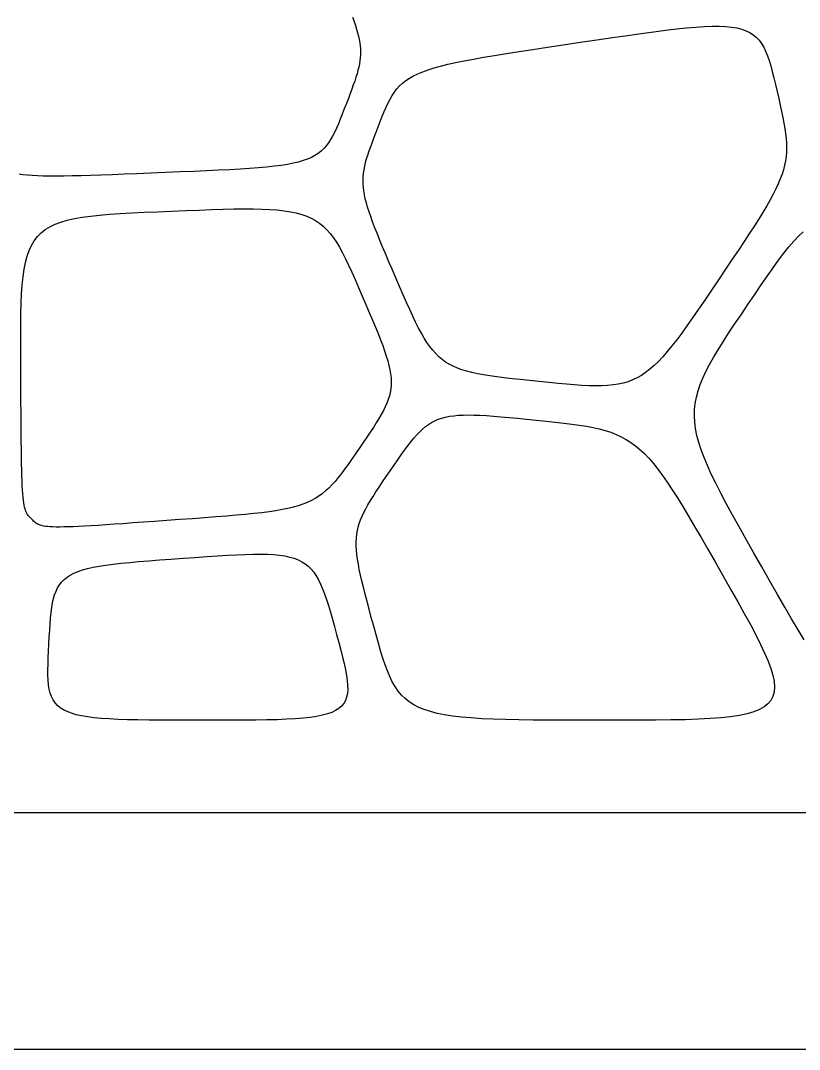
# Model space of a CAD drawing. Header units: millimetres. Extents: x 0 to 2400, y 0 to 1000.
# Drawn here: x 1495.2 to 1824.4, y 0 to 434.8 of the extents above; entities that cross this region are included whole.
import ezdxf

# ---------------------------------------------------------------- set-up
doc = ezdxf.new("R2010")
doc.units = ezdxf.units.MM

msp = doc.modelspace()

# ---------------------------------------------------------------- linework, layer by layer
at = {"layer": '42'}
for p, q in [((1635.61, 436.273), (1636.24, 434.482)), ((1636.24, 434.482), (1636.8, 432.793)), ((1636.8, 432.793), (1637.29, 431.193)), ((1637.29, 431.193), (1637.72, 429.673)), ((1637.72, 429.673), (1638.08, 428.223)), ((1638.08, 428.223), (1638.38, 426.83)), ((1638.38, 426.83), (1638.61, 425.486)), ((1638.61, 425.486), (1638.78, 424.18)), ((1638.78, 424.18), (1638.89, 422.901)), ((1638.89, 422.901), (1638.93, 421.638)), ((1638.67, 417.844), (1638.45, 416.542)), ((1638.82, 419.12), (1638.67, 417.844)), ((1638.9, 420.381), (1638.82, 419.12)), ((1638.93, 421.638), (1638.9, 420.381)), ((1637.84, 413.821), (1637.45, 412.38)), ((1638.18, 415.205), (1637.84, 413.821)), ((1638.45, 416.542), (1638.18, 415.205)), ((1636.47, 409.285), (1635.89, 407.61)), ((1636.99, 410.872), (1636.47, 409.285)), ((1637.45, 412.38), (1636.99, 410.872)), ((1635.25, 405.836), (1634.55, 403.953)), ((1635.89, 407.61), (1635.25, 405.836)), ((1633.79, 401.949), (1632.97, 399.815)), ((1634.55, 403.953), (1633.79, 401.949)), ((1632.09, 397.54), (1631.21, 395.266)), ((1632.97, 399.815), (1632.09, 397.54)), ((1630.37, 393.138), (1629.57, 391.151)), ((1631.21, 395.266), (1630.37, 393.138)), ((1627.97, 387.576), (1627.15, 385.978)), ((1628.77, 389.298), (1627.97, 387.576)), ((1629.57, 391.151), (1628.77, 389.298)), ((1625.41, 383.134), (1624.45, 381.877)), ((1626.31, 384.5), (1625.41, 383.134)), ((1627.15, 385.978), (1626.31, 384.5)), ((1621.03, 378.7), (1619.67, 377.821)), ((1622.28, 379.665), (1621.03, 378.7)), ((1623.41, 380.723), (1622.28, 379.665)), ((1624.45, 381.877), (1623.41, 380.723)), ((1608, 374.058), (1605.34, 373.632)), ((1610.44, 374.532), (1608, 374.058)), ((1612.65, 375.06), (1610.44, 374.532)), ((1614.67, 375.648), (1612.65, 375.06)), ((1616.5, 376.3), (1614.67, 375.648)), ((1618.16, 377.023), (1616.5, 376.3)), ((1619.67, 377.821), (1618.16, 377.023)), ((1496.27, 369.634), (1494.58, 369.86)), ((1498.12, 369.448), (1496.27, 369.634)), ((1533.94, 369.701), (1529.23, 369.533)), ((1539, 369.892), (1533.94, 369.701)), ((1544.43, 370.105), (1539, 369.892)), ((1550.24, 370.337), (1544.43, 370.105)), ((1556.45, 370.588), (1550.24, 370.337)), ((1562.66, 370.84), (1556.45, 370.588)), ((1568.47, 371.08), (1562.66, 370.84)), ((1573.89, 371.315), (1568.47, 371.08)), ((1578.95, 371.549), (1573.89, 371.315)), ((1583.66, 371.788), (1578.95, 371.549)), ((1588.03, 372.038), (1583.66, 371.788)), ((1592.07, 372.303), (1588.03, 372.038)), ((1595.81, 372.59), (1592.07, 372.303)), ((1599.26, 372.903), (1595.81, 372.59)), ((1602.43, 373.249), (1599.26, 372.903)), ((1605.34, 373.632), (1602.43, 373.249)), ((1500.16, 369.303), (1498.12, 369.448)), ((1502.39, 369.196), (1500.16, 369.303)), ((1504.84, 369.125), (1502.39, 369.196)), ((1507.51, 369.09), (1504.84, 369.125)), ((1510.43, 369.089), (1507.51, 369.09)), ((1513.61, 369.12), (1510.43, 369.089)), ((1517.07, 369.181), (1513.61, 369.12)), ((1520.81, 369.271), (1517.07, 369.181)), ((1524.86, 369.389), (1520.81, 369.271)), ((1529.23, 369.533), (1524.86, 369.389))]:
    msp.add_line(p, q, dxfattribs=at)
at = {"layer": '43'}
for p, q in [((1524.79, 352.203), (1528.66, 352.622)), ((1528.66, 352.622), (1532.85, 352.98)), ((1532.85, 352.98), (1537.38, 353.289)), ((1537.38, 353.289), (1542.26, 353.563)), ((1542.26, 353.563), (1547.49, 353.813)), ((1547.49, 353.813), (1553.1, 354.055)), ((1553.1, 354.055), (1559.1, 354.299)), ((1559.1, 354.299), (1565.1, 354.54)), ((1565.1, 354.54), (1570.71, 354.758)), ((1570.71, 354.758), (1575.96, 354.945)), ((1575.96, 354.945), (1580.86, 355.094)), ((1580.86, 355.094), (1585.42, 355.199)), ((1585.42, 355.199), (1589.66, 355.251)), ((1589.66, 355.251), (1593.6, 355.243)), ((1593.6, 355.243), (1597.25, 355.168)), ((1597.25, 355.168), (1600.64, 355.02)), ((1600.64, 355.02), (1603.77, 354.791)), ((1603.77, 354.791), (1606.66, 354.473)), ((1606.66, 354.473), (1609.34, 354.059)), ((1609.34, 354.059), (1611.8, 353.542)), ((1611.8, 353.542), (1614.08, 352.915)), ((1614.08, 352.915), (1616.19, 352.171)), ((1507.64, 347.674), (1509.84, 348.733)), ((1509.84, 348.733), (1512.29, 349.654)), ((1512.29, 349.654), (1515, 350.448)), ((1515, 350.448), (1517.97, 351.129)), ((1517.97, 351.129), (1521.24, 351.71)), ((1521.24, 351.71), (1524.79, 352.203)), ((1616.19, 352.171), (1618.14, 351.303)), ((1618.14, 351.303), (1619.94, 350.302)), ((1619.94, 350.302), (1621.63, 349.162)), ((1621.63, 349.162), (1623.21, 347.877)), ((1623.21, 347.877), (1624.69, 346.437)), ((1501.03, 341.788), (1502.38, 343.533)), ((1502.38, 343.533), (1503.92, 345.087)), ((1503.92, 345.087), (1505.67, 346.463)), ((1505.67, 346.463), (1507.64, 347.674)), ((1624.69, 346.437), (1626.11, 344.837)), ((1626.11, 344.837), (1627.46, 343.069)), ((1498.86, 337.675), (1499.86, 339.84)), ((1499.86, 339.84), (1501.03, 341.788)), ((1627.46, 343.069), (1628.77, 341.126)), ((1628.77, 341.126), (1630.05, 339)), ((1497.32, 332.643), (1498.02, 335.28)), ((1498.02, 335.28), (1498.86, 337.675)), ((1630.05, 339), (1631.32, 336.685)), ((1631.32, 336.685), (1632.6, 334.172)), ((1496.75, 329.751), (1497.32, 332.643)), ((1632.6, 334.172), (1633.9, 331.456)), ((1633.9, 331.456), (1635.24, 328.528)), ((1495.95, 323.148), (1496.29, 326.59)), ((1496.29, 326.59), (1496.75, 329.751)), ((1635.24, 328.528), (1636.63, 325.382)), ((1495.69, 319.412), (1495.95, 323.148)), ((1636.63, 325.382), (1638.1, 322.01)), ((1638.1, 322.01), (1639.65, 318.404)), ((1495.51, 315.368), (1495.69, 319.412)), ((1639.65, 318.404), (1641.2, 314.798)), ((1495.4, 311.005), (1495.51, 315.368)), ((1641.2, 314.798), (1642.64, 311.42)), ((1495.34, 306.309), (1495.4, 311.005)), ((1642.64, 311.42), (1643.98, 308.255)), ((1495.32, 301.266), (1495.34, 306.309)), ((1643.98, 308.255), (1645.22, 305.292)), ((1645.22, 305.292), (1646.35, 302.517)), ((1495.33, 295.865), (1495.32, 301.266)), ((1646.35, 302.517), (1647.38, 299.918)), ((1495.35, 290.092), (1495.33, 295.865)), ((1647.38, 299.918), (1648.3, 297.481)), ((1648.3, 297.481), (1649.12, 295.194)), ((1649.12, 295.194), (1649.84, 293.043)), ((1649.84, 293.043), (1650.44, 291.015)), ((1495.37, 284.319), (1495.35, 290.092)), ((1650.44, 291.015), (1650.95, 289.099)), ((1650.95, 289.099), (1651.34, 287.28)), ((1651.34, 287.28), (1651.63, 285.545)), ((1495.4, 278.917), (1495.37, 284.319)), ((1651.63, 285.545), (1651.82, 283.882)), ((1651.82, 283.882), (1651.89, 282.278)), ((1495.42, 273.874), (1495.4, 278.917)), ((1651.72, 279.194), (1651.48, 277.688)), ((1651.86, 280.72), (1651.72, 279.194)), ((1651.89, 282.278), (1651.86, 280.72)), ((1650.66, 274.684), (1650.09, 273.16)), ((1651.13, 276.189), (1650.66, 274.684)), ((1651.48, 277.688), (1651.13, 276.189)), ((1495.45, 269.175), (1495.42, 273.874)), ((1648.63, 270.002), (1647.73, 268.343)), ((1649.42, 271.603), (1648.63, 270.002)), ((1650.09, 273.16), (1649.42, 271.603)), ((1495.47, 264.808), (1495.45, 269.175)), ((1646.73, 266.612), (1645.61, 264.798)), ((1647.73, 268.343), (1646.73, 266.612)), ((1495.5, 260.759), (1495.47, 264.808)), ((1644.39, 262.887), (1643.05, 260.865)), ((1645.61, 264.798), (1644.39, 262.887)), ((1495.54, 257.015), (1495.5, 260.759)), ((1495.58, 253.563), (1495.54, 257.015)), ((1641.61, 258.721), (1640.05, 256.442)), ((1643.05, 260.865), (1641.61, 258.721)), ((1495.62, 250.389), (1495.58, 253.563)), ((1638.39, 254.013), (1636.72, 251.585)), ((1640.05, 256.442), (1638.39, 254.013)), ((1495.67, 247.481), (1495.62, 250.389)), ((1635.14, 249.314), (1633.65, 247.191)), ((1636.72, 251.585), (1635.14, 249.314)), ((1495.73, 244.824), (1495.67, 247.481)), ((1495.8, 242.405), (1495.73, 244.824)), ((1632.22, 245.213), (1630.85, 243.372)), ((1633.65, 247.191), (1632.22, 245.213)), ((1495.88, 240.212), (1495.8, 242.405)), ((1495.97, 238.231), (1495.88, 240.212)), ((1628.18, 240.078), (1626.86, 238.613)), ((1629.5, 241.662), (1628.18, 240.078)), ((1630.85, 243.372), (1629.5, 241.662)), ((1496.07, 236.448), (1495.97, 238.231)), ((1496.18, 234.85), (1496.07, 236.448)), ((1496.3, 233.425), (1496.18, 234.85)), ((1622.77, 234.873), (1621.32, 233.825)), ((1624.17, 236.017), (1622.77, 234.873)), ((1625.53, 237.261), (1624.17, 236.017)), ((1626.86, 238.613), (1625.53, 237.261)), ((1496.44, 232.158), (1496.3, 233.425)), ((1496.6, 231.037), (1496.44, 232.158)), ((1496.77, 230.048), (1496.6, 231.037)), ((1614.61, 230.461), (1612.64, 229.797)), ((1616.45, 231.19), (1614.61, 230.461)), ((1618.17, 231.989), (1616.45, 231.19)), ((1619.79, 232.866), (1618.17, 231.989)), ((1621.32, 233.825), (1619.79, 232.866)), ((1496.95, 229.178), (1496.77, 230.048)), ((1497.16, 228.413), (1496.95, 229.178)), ((1497.38, 227.741), (1497.16, 228.413)), ((1497.62, 227.148), (1497.38, 227.741)), ((1497.89, 226.62), (1497.62, 227.148)), ((1498.17, 226.145), (1497.89, 226.62)), ((1498.48, 225.708), (1498.17, 226.145)), ((1593.82, 226.453), (1590.23, 226.089)), ((1597.15, 226.834), (1593.82, 226.453)), ((1600.25, 227.237), (1597.15, 226.834)), ((1603.12, 227.668), (1600.25, 227.237)), ((1605.77, 228.133), (1603.12, 227.668)), ((1608.24, 228.639), (1605.77, 228.133)), ((1610.52, 229.192), (1608.24, 228.639)), ((1612.64, 229.797), (1610.52, 229.192)), ((1498.81, 225.298), (1498.48, 225.708)), ((1499.17, 224.9), (1498.81, 225.298)), ((1499.55, 224.502), (1499.17, 224.9)), ((1499.96, 224.089), (1499.55, 224.502)), ((1500.37, 223.678), (1499.96, 224.089)), ((1500.76, 223.295), (1500.37, 223.678)), ((1501.15, 222.939), (1500.76, 223.295)), ((1501.56, 222.611), (1501.15, 222.939)), ((1501.98, 222.309), (1501.56, 222.611)), ((1502.45, 222.035), (1501.98, 222.309)), ((1502.96, 221.788), (1502.45, 222.035)), ((1503.53, 221.568), (1502.96, 221.788)), ((1534.77, 221.94), (1531.24, 221.704)), ((1538.59, 222.201), (1534.77, 221.94)), ((1542.71, 222.489), (1538.59, 222.201)), ((1547.15, 222.804), (1542.71, 222.489)), ((1551.9, 223.144), (1547.15, 222.804)), ((1557, 223.511), (1551.9, 223.144)), ((1562.45, 223.904), (1557, 223.511)), ((1567.9, 224.299), (1562.45, 223.904)), ((1573, 224.673), (1567.9, 224.299)), ((1577.76, 225.033), (1573, 224.673)), ((1582.22, 225.385), (1577.76, 225.033)), ((1586.36, 225.735), (1582.22, 225.385)), ((1590.23, 226.089), (1586.36, 225.735)), ((1504.17, 221.375), (1503.53, 221.568)), ((1504.91, 221.209), (1504.17, 221.375)), ((1505.74, 221.07), (1504.91, 221.209)), ((1506.68, 220.958), (1505.74, 221.07)), ((1507.74, 220.873), (1506.68, 220.958)), ((1508.94, 220.815), (1507.74, 220.873)), ((1510.3, 220.784), (1508.94, 220.815)), ((1511.81, 220.78), (1510.3, 220.784)), ((1513.49, 220.802), (1511.81, 220.78)), ((1515.37, 220.851), (1513.49, 220.802)), ((1517.44, 220.927), (1515.37, 220.851)), ((1519.73, 221.029), (1517.44, 220.927)), ((1522.23, 221.158), (1519.73, 221.029)), ((1524.98, 221.314), (1522.23, 221.158)), ((1527.98, 221.496), (1524.98, 221.314)), ((1531.24, 221.704), (1527.98, 221.496))]:
    msp.add_line(p, q, dxfattribs=at)
at = {"layer": '44'}
for p, q in [((1578.43, 208.601), (1582.64, 208.859)), ((1582.64, 208.859), (1586.55, 209.066)), ((1586.55, 209.066), (1590.19, 209.216)), ((1590.19, 209.216), (1593.56, 209.302)), ((1593.56, 209.302), (1596.68, 209.317)), ((1596.68, 209.317), (1599.55, 209.256)), ((1599.55, 209.256), (1602.21, 209.112)), ((1602.21, 209.112), (1604.65, 208.877)), ((1604.65, 208.877), (1606.89, 208.547)), ((1528.53, 204.244), (1531.35, 204.682)), ((1531.35, 204.682), (1534.42, 205.086)), ((1534.42, 205.086), (1537.75, 205.464)), ((1537.75, 205.464), (1541.36, 205.823)), ((1541.36, 205.823), (1545.26, 206.17)), ((1545.26, 206.17), (1549.45, 206.513)), ((1549.45, 206.513), (1553.96, 206.859)), ((1553.96, 206.859), (1558.78, 207.215)), ((1558.78, 207.215), (1563.94, 207.588)), ((1563.94, 207.588), (1569.1, 207.959)), ((1569.1, 207.959), (1573.93, 208.299)), ((1573.93, 208.299), (1578.43, 208.601)), ((1606.89, 208.547), (1608.94, 208.113)), ((1608.94, 208.113), (1610.82, 207.571)), ((1610.82, 207.571), (1612.54, 206.912)), ((1612.54, 206.912), (1614.11, 206.132)), ((1614.11, 206.132), (1615.54, 205.222)), ((1615.54, 205.222), (1616.86, 204.178)), ((1514.9, 199.628), (1516.27, 200.505)), ((1516.27, 200.505), (1517.82, 201.297)), ((1517.82, 201.297), (1519.55, 202.012)), ((1519.55, 202.012), (1521.47, 202.657)), ((1521.47, 202.657), (1523.6, 203.239)), ((1523.6, 203.239), (1525.95, 203.766)), ((1525.95, 203.766), (1528.53, 204.244)), ((1616.86, 204.178), (1618.06, 202.991)), ((1618.06, 202.991), (1619.17, 201.656)), ((1619.17, 201.656), (1620.2, 200.167)), ((1620.2, 200.167), (1621.16, 198.517)), ((1510.91, 195.129), (1511.7, 196.417)), ((1511.7, 196.417), (1512.63, 197.591)), ((1512.63, 197.591), (1513.69, 198.66)), ((1513.69, 198.66), (1514.9, 199.628)), ((1621.16, 198.517), (1622.06, 196.698)), ((1622.06, 196.698), (1622.92, 194.705)), ((1509.16, 190.508), (1509.65, 192.181)), ((1509.65, 192.181), (1510.22, 193.719)), ((1510.22, 193.719), (1510.91, 195.129)), ((1622.92, 194.705), (1623.75, 192.532)), ((1623.75, 192.532), (1624.56, 190.171)), ((1508.42, 186.724), (1508.76, 188.691)), ((1508.76, 188.691), (1509.16, 190.508)), ((1624.56, 190.171), (1625.37, 187.617)), ((1625.37, 187.617), (1626.19, 184.863)), ((1507.91, 182.31), (1508.14, 184.599)), ((1508.14, 184.599), (1508.42, 186.724)), ((1626.19, 184.863), (1627.03, 181.901)), ((1507.55, 177.207), (1507.72, 179.848)), ((1507.72, 179.848), (1507.91, 182.31)), ((1627.03, 181.901), (1627.9, 178.727)), ((1627.9, 178.727), (1628.83, 175.333)), ((1507.23, 171.357), (1507.39, 174.379)), ((1507.39, 174.379), (1507.55, 177.207)), ((1628.83, 175.333), (1629.75, 171.938)), ((1507.08, 168.335), (1507.23, 171.357)), ((1629.75, 171.938), (1630.59, 168.763)), ((1506.86, 162.87), (1506.95, 165.508)), ((1506.95, 165.508), (1507.08, 168.335)), ((1630.59, 168.763), (1631.36, 165.799)), ((1631.36, 165.799), (1632.02, 163.04)), ((1506.81, 160.413), (1506.86, 162.87)), ((1632.02, 163.04), (1632.58, 160.477)), ((1506.83, 158.132), (1506.81, 160.413)), ((1506.93, 156.019), (1506.83, 158.132)), ((1632.58, 160.477), (1633.02, 158.104)), ((1633.02, 158.104), (1633.33, 155.914)), ((1507.11, 154.069), (1506.93, 156.019)), ((1507.4, 152.275), (1507.11, 154.069)), ((1507.8, 150.631), (1507.4, 152.275)), ((1633.33, 155.914), (1633.5, 153.899)), ((1633.5, 153.899), (1633.52, 152.051)), ((1508.32, 149.129), (1507.8, 150.631)), ((1508.99, 147.763), (1508.32, 149.129)), ((1633.05, 148.831), (1632.54, 147.443)), ((1633.37, 150.364), (1633.05, 148.831)), ((1633.52, 152.051), (1633.37, 150.364)), ((1509.82, 146.528), (1508.99, 147.763)), ((1510.81, 145.416), (1509.82, 146.528)), ((1511.98, 144.421), (1510.81, 145.416)), ((1513.34, 143.536), (1511.98, 144.421)), ((1514.91, 142.756), (1513.34, 143.536)), ((1629.77, 144.083), (1628.4, 143.206)), ((1630.91, 145.077), (1629.77, 144.083)), ((1631.83, 146.194), (1630.91, 145.077)), ((1632.54, 147.443), (1631.83, 146.194)), ((1516.7, 142.073), (1514.91, 142.756)), ((1518.72, 141.48), (1516.7, 142.073)), ((1520.99, 140.972), (1518.72, 141.48)), ((1523.52, 140.543), (1520.99, 140.972)), ((1526.32, 140.184), (1523.52, 140.543)), ((1529.4, 139.891), (1526.32, 140.184)), ((1532.78, 139.656), (1529.4, 139.891)), ((1536.47, 139.473), (1532.78, 139.656)), ((1540.49, 139.335), (1536.47, 139.473)), ((1544.84, 139.237), (1540.49, 139.335)), ((1549.54, 139.171), (1544.84, 139.237)), ((1554.61, 139.131), (1549.54, 139.171)), ((1594.68, 139.179), (1589.62, 139.134)), ((1599.36, 139.254), (1594.68, 139.179)), ((1603.69, 139.364), (1599.36, 139.254)), ((1607.67, 139.519), (1603.69, 139.364)), ((1611.32, 139.724), (1607.67, 139.519)), ((1614.64, 139.988), (1611.32, 139.724)), ((1617.65, 140.318), (1614.64, 139.988)), ((1620.36, 140.72), (1617.65, 140.318)), ((1622.77, 141.203), (1620.36, 140.72)), ((1624.91, 141.774), (1622.77, 141.203)), ((1626.79, 142.439), (1624.91, 141.774)), ((1628.4, 143.206), (1626.79, 142.439)), ((1560.05, 139.11), (1554.61, 139.131)), ((1565.89, 139.103), (1560.05, 139.11)), ((1572.12, 139.101), (1565.89, 139.103)), ((1578.35, 139.103), (1572.12, 139.101)), ((1584.18, 139.111), (1578.35, 139.103)), ((1589.62, 139.134), (1584.18, 139.111))]:
    msp.add_line(p, q, dxfattribs=at)
at = {"layer": '45'}
for p, q in [((1668.99, 264.982), (1670.34, 265.697)), ((1670.34, 265.697), (1671.76, 266.312)), ((1671.76, 266.312), (1673.26, 266.83)), ((1673.26, 266.83), (1674.84, 267.256)), ((1674.84, 267.256), (1676.52, 267.594)), ((1676.52, 267.594), (1678.32, 267.847)), ((1678.32, 267.847), (1680.24, 268.022)), ((1680.24, 268.022), (1682.3, 268.121)), ((1682.3, 268.121), (1684.51, 268.149)), ((1684.51, 268.149), (1686.88, 268.111)), ((1686.88, 268.111), (1689.43, 268.01)), ((1689.43, 268.01), (1692.17, 267.852)), ((1692.17, 267.852), (1695.1, 267.64)), ((1695.1, 267.64), (1698.25, 267.378)), ((1698.25, 267.378), (1701.63, 267.072)), ((1701.63, 267.072), (1705.24, 266.725)), ((1705.24, 266.725), (1709.1, 266.342)), ((1709.1, 266.342), (1713.22, 265.926)), ((1713.22, 265.926), (1717.35, 265.508)), ((1717.35, 265.508), (1721.21, 265.104)), ((1662.72, 259.736), (1663.95, 261.022)), ((1663.95, 261.022), (1665.18, 262.185)), ((1665.18, 262.185), (1666.42, 263.23)), ((1666.42, 263.23), (1667.68, 264.16)), ((1667.68, 264.16), (1668.99, 264.982)), ((1721.21, 265.104), (1724.83, 264.701)), ((1724.83, 264.701), (1728.23, 264.287)), ((1728.23, 264.287), (1731.41, 263.847)), ((1731.41, 263.847), (1734.4, 263.37)), ((1734.4, 263.37), (1737.21, 262.84)), ((1737.21, 262.84), (1739.85, 262.246)), ((1739.85, 262.246), (1742.35, 261.573)), ((1742.35, 261.573), (1744.72, 260.81)), ((1658.93, 255.1), (1660.22, 256.78)), ((1660.22, 256.78), (1661.49, 258.323)), ((1661.49, 258.323), (1662.72, 259.736)), ((1744.72, 260.81), (1746.97, 259.942)), ((1746.97, 259.942), (1749.12, 258.956)), ((1749.12, 258.956), (1751.18, 257.84)), ((1751.18, 257.84), (1753.18, 256.579)), ((1753.18, 256.579), (1755.12, 255.161)), ((1656.17, 251.318), (1657.58, 253.281)), ((1657.58, 253.281), (1658.93, 255.1)), ((1755.12, 255.161), (1757.03, 253.573)), ((1757.03, 253.573), (1758.92, 251.8)), ((1653.13, 246.941), (1654.69, 249.206)), ((1654.69, 249.206), (1656.17, 251.318)), ((1758.92, 251.8), (1760.8, 249.831)), ((1760.8, 249.831), (1762.7, 247.652)), ((1649.8, 242.097), (1651.46, 244.52)), ((1651.46, 244.52), (1653.13, 246.941)), ((1762.7, 247.652), (1764.62, 245.249)), ((1764.62, 245.249), (1766.58, 242.61)), ((1646.8, 237.682), (1648.25, 239.822)), ((1648.25, 239.822), (1649.8, 242.097)), ((1766.58, 242.61), (1768.6, 239.72)), ((1768.6, 239.72), (1770.7, 236.568)), ((1644.23, 233.754), (1645.46, 235.663)), ((1645.46, 235.663), (1646.8, 237.682)), ((1770.7, 236.568), (1772.89, 233.139)), ((1642.07, 230.207), (1643.1, 231.939)), ((1643.1, 231.939), (1644.23, 233.754)), ((1772.89, 233.139), (1775.18, 229.421)), ((1639.59, 225.37), (1640.32, 226.936)), ((1640.32, 226.936), (1641.15, 228.543)), ((1641.15, 228.543), (1642.07, 230.207)), ((1775.18, 229.421), (1777.6, 225.4)), ((1637.98, 220.796), (1638.42, 222.314)), ((1638.42, 222.314), (1638.96, 223.834)), ((1638.96, 223.834), (1639.59, 225.37)), ((1777.6, 225.4), (1780.15, 221.063)), ((1637.21, 216.128), (1637.37, 217.717)), ((1637.37, 217.717), (1637.63, 219.268)), ((1637.63, 219.268), (1637.98, 220.796)), ((1780.15, 221.063), (1782.86, 216.397)), ((1637.13, 214.49), (1637.21, 216.128)), ((1637.13, 212.788), (1637.13, 214.49)), ((1782.86, 216.397), (1785.73, 211.389)), ((1637.23, 211.009), (1637.13, 212.788)), ((1637.4, 209.141), (1637.23, 211.009)), ((1637.66, 207.17), (1637.4, 209.141)), ((1785.73, 211.389), (1788.8, 206.025)), ((1638.01, 205.083), (1637.66, 207.17)), ((1638.43, 202.866), (1638.01, 205.083)), ((1788.8, 206.025), (1792.06, 200.292)), ((1638.93, 200.506), (1638.43, 202.866)), ((1639.5, 197.991), (1638.93, 200.506)), ((1792.06, 200.292), (1795.32, 194.559)), ((1640.16, 195.306), (1639.5, 197.991)), ((1640.89, 192.44), (1640.16, 195.306)), ((1641.69, 189.377), (1640.89, 192.44)), ((1795.32, 194.559), (1798.36, 189.196)), ((1642.56, 186.107), (1641.69, 189.377)), ((1798.36, 189.196), (1801.15, 184.191)), ((1643.5, 182.614), (1642.56, 186.107)), ((1801.15, 184.191), (1803.7, 179.53)), ((1644.51, 178.886), (1643.5, 182.614)), ((1645.53, 175.158), (1644.51, 178.886)), ((1803.7, 179.53), (1805.99, 175.202)), ((1646.49, 171.672), (1645.53, 175.158)), ((1805.99, 175.202), (1808.01, 171.195)), ((1647.43, 168.417), (1646.49, 171.672)), ((1808.01, 171.195), (1809.75, 167.496)), ((1648.36, 165.387), (1647.43, 168.417)), ((1649.3, 162.573), (1648.36, 165.387)), ((1809.75, 167.496), (1811.2, 164.093)), ((1650.27, 159.968), (1649.3, 162.573)), ((1811.2, 164.093), (1812.35, 160.972)), ((1812.35, 160.972), (1813.19, 158.124)), ((1651.29, 157.563), (1650.27, 159.968)), ((1652.38, 155.35), (1651.29, 157.563)), ((1813.19, 158.124), (1813.71, 155.534)), ((1653.55, 153.321), (1652.38, 155.35)), ((1654.84, 151.469), (1653.55, 153.321)), ((1813.71, 155.534), (1813.9, 153.19)), ((1813.9, 153.19), (1813.75, 151.08)), ((1656.25, 149.785), (1654.84, 151.469)), ((1657.8, 148.261), (1656.25, 149.785)), ((1659.53, 146.89), (1657.8, 148.261)), ((1813.25, 149.193), (1812.39, 147.515)), ((1813.75, 151.08), (1813.25, 149.193)), ((1661.44, 145.663), (1659.53, 146.89)), ((1663.55, 144.571), (1661.44, 145.663)), ((1665.89, 143.609), (1663.55, 144.571)), ((1668.47, 142.766), (1665.89, 143.609)), ((1807.53, 143.614), (1805.12, 142.651)), ((1809.54, 144.738), (1807.53, 143.614)), ((1811.16, 146.034), (1809.54, 144.738)), ((1812.39, 147.515), (1811.16, 146.034)), ((1671.31, 142.036), (1668.47, 142.766)), ((1674.44, 141.409), (1671.31, 142.036)), ((1677.87, 140.879), (1674.44, 141.409)), ((1681.62, 140.437), (1677.87, 140.879)), ((1685.71, 140.075), (1681.62, 140.437)), ((1690.17, 139.785), (1685.71, 140.075)), ((1695, 139.56), (1690.17, 139.785)), ((1700.23, 139.39), (1695, 139.56)), ((1705.88, 139.268), (1700.23, 139.39)), ((1711.97, 139.187), (1705.88, 139.268)), ((1718.52, 139.138), (1711.97, 139.187)), ((1763.65, 139.157), (1756.65, 139.118)), ((1770.14, 139.233), (1763.65, 139.157)), ((1776.14, 139.358), (1770.14, 139.233)), ((1781.65, 139.545), (1776.14, 139.358)), ((1786.69, 139.806), (1781.65, 139.545)), ((1791.26, 140.153), (1786.69, 139.806)), ((1795.38, 140.599), (1791.26, 140.153)), ((1799.06, 141.155), (1795.38, 140.599)), ((1802.3, 141.835), (1799.06, 141.155)), ((1805.12, 142.651), (1802.3, 141.835)), ((1725.55, 139.112), (1718.52, 139.138)), ((1733.07, 139.103), (1725.55, 139.112)), ((1741.11, 139.101), (1733.07, 139.103)), ((1749.14, 139.104), (1741.11, 139.101)), ((1756.65, 139.118), (1749.14, 139.104))]:
    msp.add_line(p, q, dxfattribs=at)
at = {"layer": '46'}
for p, q in [((1762.9, 430.125), (1767.89, 430.762)), ((1767.89, 430.762), (1772.51, 431.304)), ((1772.51, 431.304), (1776.77, 431.747)), ((1776.77, 431.747), (1780.69, 432.086)), ((1780.69, 432.086), (1784.3, 432.318)), ((1784.3, 432.318), (1787.59, 432.437)), ((1787.59, 432.437), (1790.59, 432.44)), ((1790.59, 432.44), (1793.33, 432.322)), ((1793.33, 432.322), (1795.8, 432.08)), ((1795.8, 432.08), (1798.04, 431.71)), ((1798.04, 431.71), (1800.05, 431.206)), ((1800.05, 431.206), (1801.86, 430.565)), ((1801.86, 430.565), (1803.48, 429.782)), ((1731.75, 425.654), (1738.86, 426.705)), ((1738.86, 426.705), (1745.51, 427.682)), ((1745.51, 427.682), (1751.73, 428.58)), ((1751.73, 428.58), (1757.51, 429.396)), ((1757.51, 429.396), (1762.9, 430.125)), ((1803.48, 429.782), (1804.93, 428.854)), ((1804.93, 428.854), (1806.22, 427.776)), ((1806.22, 427.776), (1807.38, 426.545)), ((1807.38, 426.545), (1808.41, 425.155)), ((1700.59, 420.947), (1705.98, 421.791)), ((1705.98, 421.791), (1711.77, 422.677)), ((1711.77, 422.677), (1717.98, 423.611)), ((1717.98, 423.611), (1724.64, 424.601)), ((1724.64, 424.601), (1731.75, 425.654)), ((1808.41, 425.155), (1809.34, 423.602)), ((1809.34, 423.602), (1810.18, 421.883)), ((1810.18, 421.883), (1810.95, 419.994)), ((1679.13, 417.094), (1682.75, 417.839)), ((1682.75, 417.839), (1686.69, 418.59)), ((1686.69, 418.59), (1690.96, 419.354)), ((1690.96, 419.354), (1695.59, 420.137)), ((1695.59, 420.137), (1700.59, 420.947)), ((1810.95, 419.994), (1811.66, 417.929)), ((1811.66, 417.929), (1812.34, 415.686)), ((1663.16, 412.331), (1665.22, 413.195)), ((1665.22, 413.195), (1667.5, 414.021)), ((1667.5, 414.021), (1670.02, 414.817)), ((1670.02, 414.817), (1672.78, 415.59)), ((1672.78, 415.59), (1675.81, 416.346)), ((1675.81, 416.346), (1679.13, 417.094)), ((1812.34, 415.686), (1812.99, 413.259)), ((1812.99, 413.259), (1813.64, 410.644)), ((1656.71, 408.352), (1658.08, 409.439)), ((1658.08, 409.439), (1659.6, 410.46)), ((1659.6, 410.46), (1661.29, 411.421)), ((1661.29, 411.421), (1663.16, 412.331)), ((1813.64, 410.644), (1814.3, 407.838)), ((1652.34, 403.193), (1653.3, 404.619)), ((1653.3, 404.619), (1654.34, 405.949)), ((1654.34, 405.949), (1655.47, 407.191)), ((1655.47, 407.191), (1656.71, 408.352)), ((1814.3, 407.838), (1815, 404.836)), ((1815, 404.836), (1815.68, 401.832)), ((1650.6, 400.028), (1651.45, 401.665)), ((1651.45, 401.665), (1652.34, 403.193)), ((1815.68, 401.832), (1816.32, 399.011)), ((1648.14, 394.385), (1648.96, 396.395)), ((1648.96, 396.395), (1649.77, 398.273)), ((1649.77, 398.273), (1650.6, 400.028)), ((1816.32, 399.011), (1816.9, 396.359)), ((1816.9, 396.359), (1817.42, 393.86)), ((1646.4, 389.942), (1647.29, 392.236)), ((1647.29, 392.236), (1648.14, 394.385)), ((1817.42, 393.86), (1817.88, 391.496)), ((1817.88, 391.496), (1818.26, 389.252)), ((1644.69, 385.493), (1645.52, 387.648)), ((1645.52, 387.648), (1646.4, 389.942)), ((1818.26, 389.252), (1818.57, 387.112)), ((1818.57, 387.112), (1818.8, 385.06)), ((1643.23, 381.551), (1643.93, 383.465)), ((1643.93, 383.465), (1644.69, 385.493)), ((1818.8, 385.06), (1818.94, 383.08)), ((1818.94, 383.08), (1818.99, 381.156)), ((1642.03, 378.015), (1642.6, 379.739)), ((1642.6, 379.739), (1643.23, 381.551)), ((1818.94, 379.272), (1818.8, 377.412)), ((1818.99, 381.156), (1818.94, 379.272)), ((1640.74, 373.247), (1641.1, 374.782)), ((1641.1, 374.782), (1641.53, 376.367)), ((1641.53, 376.367), (1642.03, 378.015)), ((1818.55, 375.56), (1818.18, 373.7)), ((1818.8, 377.412), (1818.55, 375.56)), ((1640.11, 368.812), (1640.25, 370.275)), ((1640.25, 370.275), (1640.46, 371.749)), ((1640.46, 371.749), (1640.74, 373.247)), ((1817.11, 369.891), (1816.38, 367.91)), ((1817.71, 371.815), (1817.11, 369.891)), ((1818.18, 373.7), (1817.71, 371.815)), ((1640.05, 367.348), (1640.11, 368.812)), ((1640.07, 365.87), (1640.05, 367.348)), ((1640.17, 364.364), (1640.07, 365.87)), ((1815.53, 365.858), (1814.54, 363.716)), ((1816.38, 367.91), (1815.53, 365.858)), ((1640.35, 362.818), (1640.17, 364.364)), ((1640.61, 361.219), (1640.35, 362.818)), ((1640.96, 359.554), (1640.61, 361.219)), ((1813.41, 361.471), (1812.13, 359.106)), ((1814.54, 363.716), (1813.41, 361.471)), ((1641.4, 357.811), (1640.96, 359.554)), ((1641.92, 355.976), (1641.4, 357.811)), ((1810.7, 356.604), (1809.12, 353.951)), ((1812.13, 359.106), (1810.7, 356.604)), ((1642.53, 354.036), (1641.92, 355.976)), ((1643.23, 351.979), (1642.53, 354.036)), ((1809.12, 353.951), (1807.38, 351.129)), ((1644.03, 349.792), (1643.23, 351.979)), ((1644.91, 347.462), (1644.03, 349.792)), ((1805.47, 348.122), (1803.39, 344.916)), ((1807.38, 351.129), (1805.47, 348.122)), ((1645.9, 344.976), (1644.91, 347.462)), ((1646.98, 342.322), (1645.9, 344.976)), ((1803.39, 344.916), (1801.14, 341.493)), ((1648.15, 339.486), (1646.98, 342.322)), ((1649.43, 336.455), (1648.15, 339.486)), ((1801.14, 341.493), (1798.7, 337.837)), ((1650.81, 333.216), (1649.43, 336.455)), ((1798.7, 337.837), (1796.08, 333.934)), ((1652.29, 329.758), (1650.81, 333.216)), ((1796.08, 333.934), (1793.27, 329.766)), ((1653.88, 326.067), (1652.29, 329.758)), ((1793.27, 329.766), (1790.27, 325.318)), ((1655.46, 322.376), (1653.88, 326.067)), ((1656.96, 318.922), (1655.46, 322.376)), ((1790.27, 325.318), (1787.26, 320.871)), ((1658.37, 315.697), (1656.96, 318.922)), ((1787.26, 320.871), (1784.44, 316.711)), ((1659.71, 312.691), (1658.37, 315.697)), ((1784.44, 316.711), (1781.79, 312.831)), ((1661, 309.896), (1659.71, 312.691)), ((1662.24, 307.302), (1661, 309.896)), ((1779.29, 309.221), (1776.93, 305.873)), ((1781.79, 312.831), (1779.29, 309.221)), ((1663.45, 304.902), (1662.24, 307.302)), ((1664.64, 302.686), (1663.45, 304.902)), ((1776.93, 305.873), (1774.7, 302.778)), ((1665.82, 300.645), (1664.64, 302.686)), ((1667.01, 298.771), (1665.82, 300.645)), ((1774.7, 302.778), (1772.57, 299.927)), ((1668.21, 297.054), (1667.01, 298.771)), ((1669.44, 295.487), (1668.21, 297.054)), ((1770.54, 297.312), (1768.58, 294.923)), ((1772.57, 299.927), (1770.54, 297.312)), ((1670.71, 294.059), (1669.44, 295.487)), ((1672.03, 292.763), (1670.71, 294.059)), ((1673.42, 291.589), (1672.03, 292.763)), ((1674.89, 290.529), (1673.42, 291.589)), ((1766.69, 292.753), (1764.85, 290.793)), ((1768.58, 294.923), (1766.69, 292.753)), ((1676.45, 289.574), (1674.89, 290.529)), ((1678.11, 288.714), (1676.45, 289.574)), ((1679.88, 287.942), (1678.11, 288.714)), ((1681.78, 287.248), (1679.88, 287.942)), ((1683.82, 286.624), (1681.78, 287.248)), ((1761.24, 287.467), (1759.45, 286.084)), ((1763.04, 289.034), (1761.24, 287.467)), ((1764.85, 290.793), (1763.04, 289.034)), ((1686, 286.06), (1683.82, 286.624)), ((1688.35, 285.548), (1686, 286.06)), ((1690.88, 285.079), (1688.35, 285.548)), ((1693.59, 284.644), (1690.88, 285.079)), ((1696.51, 284.235), (1693.59, 284.644)), ((1699.63, 283.842), (1696.51, 284.235)), ((1702.98, 283.457), (1699.63, 283.842)), ((1706.57, 283.071), (1702.98, 283.457)), ((1710.4, 282.675), (1706.57, 283.071)), ((1714.49, 282.261), (1710.4, 282.675)), ((1753.93, 282.949), (1752, 282.213)), ((1755.81, 283.833), (1753.93, 282.949)), ((1757.65, 284.875), (1755.81, 283.833)), ((1759.45, 286.084), (1757.65, 284.875)), ((1718.59, 281.849), (1714.49, 282.261)), ((1722.42, 281.474), (1718.59, 281.849)), ((1726.02, 281.143), (1722.42, 281.474)), ((1729.39, 280.866), (1726.02, 281.143)), ((1732.54, 280.651), (1729.39, 280.866)), ((1735.5, 280.507), (1732.54, 280.651)), ((1738.28, 280.443), (1735.5, 280.507)), ((1740.89, 280.466), (1738.28, 280.443)), ((1743.35, 280.587), (1740.89, 280.466)), ((1745.68, 280.814), (1743.35, 280.587)), ((1747.89, 281.154), (1745.68, 280.814)), ((1749.99, 281.618), (1747.89, 281.154)), ((1752, 282.213), (1749.99, 281.618))]:
    msp.add_line(p, q, dxfattribs=at)
at = {"layer": '52'}
for p, q in [((1822.08, 341.543), (1824.09, 343.683)), ((1824.09, 343.683), (1826.08, 345.57)), ((1820.01, 339.144), (1822.08, 341.543)), ((1815.66, 333.558), (1817.88, 336.484)), ((1817.88, 336.484), (1820.01, 339.144)), ((1813.34, 330.364), (1815.66, 333.558)), ((1808.32, 323.153), (1810.9, 326.897)), ((1810.9, 326.897), (1813.34, 330.364)), ((1805.58, 319.13), (1808.32, 323.153)), ((1802.67, 314.824), (1805.58, 319.13)), ((1799.76, 310.514), (1802.67, 314.824)), ((1797.04, 306.469), (1799.76, 310.514)), ((1794.53, 302.667), (1797.04, 306.469)), ((1792.21, 299.084), (1794.53, 302.667)), ((1788.16, 292.49), (1790.08, 295.7)), ((1790.08, 295.7), (1792.21, 299.084)), ((1786.44, 289.434), (1788.16, 292.49)), ((1784.92, 286.509), (1786.44, 289.434)), ((1782.49, 280.961), (1783.61, 283.692)), ((1783.61, 283.692), (1784.92, 286.509)), ((1780.89, 275.669), (1781.59, 278.294)), ((1781.59, 278.294), (1782.49, 280.961)), ((1780.4, 273.063), (1780.89, 275.669)), ((1780.05, 267.818), (1780.12, 270.453)), ((1780.12, 270.453), (1780.4, 273.063)), ((1780.19, 265.135), (1780.05, 267.818)), ((1780.55, 262.382), (1780.19, 265.135)), ((1781.12, 259.537), (1780.55, 262.382)), ((1781.9, 256.577), (1781.12, 259.537)), ((1782.9, 253.48), (1781.9, 256.577)), ((1784.12, 250.223), (1782.9, 253.48)), ((1785.56, 246.784), (1784.12, 250.223)), ((1787.21, 243.142), (1785.56, 246.784)), ((1789.09, 239.273), (1787.21, 243.142)), ((1791.19, 235.155), (1789.09, 239.273)), ((1793.51, 230.766), (1791.19, 235.155)), ((1796.06, 226.083), (1793.51, 230.766)), ((1798.84, 221.085), (1796.06, 226.083)), ((1801.84, 215.749), (1798.84, 221.085)), ((1805.07, 210.053), (1801.84, 215.749)), ((1808.53, 203.974), (1805.07, 210.053)), ((1811.99, 197.896), (1808.53, 203.974)), ((1815.23, 192.21), (1811.99, 197.896)), ((1818.28, 186.904), (1815.23, 192.21)), ((1821.15, 181.963), (1818.28, 186.904)), ((1823.85, 177.375), (1821.15, 181.963)), ((1826.4, 173.126), (1823.85, 177.375))]:
    msp.add_line(p, q, dxfattribs=at)
at = {"layer": 'frame'}
for p, q in [((2300, 100), (100, 100)), ((2400, 0), (0, 0))]:
    msp.add_line(p, q, dxfattribs=at)

doc.saveas('drawing.dxf')
